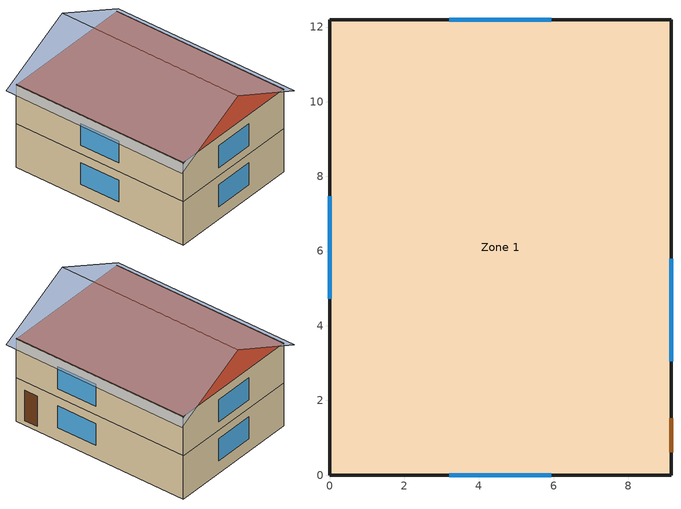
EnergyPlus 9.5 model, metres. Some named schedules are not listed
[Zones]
Zone 1
 floor foundation (Exterior Slab UnIns): 0,12.19 9.14,12.19 9.14,0 0,0 z-0.3
 floor adiabatic (Interior Floor): 0,12.19 9.14,12.19 9.14,0 0,0 z2.74
 wall outside (Exterior Wall +1.625in EPS): 9.14,0 9.14,12.19 0,12.19 0,0 9.14,0 z-0.3:2.74; 9.14,12.19 0,12.19 0,0 9.14,0 9.14,12.19 z2.74:5.49
 window (WINDOW_U-0.4 g=0.4): 9.14,3.05 9.14,5.79 / 5.94,12.19 3.2,12.19 / 0,7.47 0,4.72 / 3.2,0 5.94,0 z0.61:2.13; 9.14,3.05 9.14,5.79 / 5.94,12.19 3.2,12.19 / 0,7.47 0,4.72 / 3.2,0 5.94,0 z3.35:4.88
 door (Ext_Door1): 9.14,0.61 9.14,1.52 z0:2.13
 roof outside (Exterior Roof R-49): 0,0 9.14,0 9.14,12.19 0,12.19 z5.49
shading: 4.57,-0.3,7.77 9.69,-0.3,5.21 9.69,12.5,5.21 4.57,12.5,7.77; 4.57,12.5,7.77 -0.55,12.5,5.21 -0.55,-0.3,5.21 4.57,-0.3,7.77
[BUILDING]
p2_M_20W-50S_ElPasoTX_DOE Envelope_SchNV- Shd: North Axis=0; Terrain=City; Loads Convergence Tolerance Value=0.04; Temperature Convergence Tolerance Value=0.4; Solar Distribution=FullInteriorAndExterior; Maximum Number of Warmup Days=25; Minimum Number of Warmup Days=6
[SizingPeriod:DesignDay] Day of Month=21; DryBulb Temperature Range Modifier Type=DefaultMultipliers; Humidity Condition Type=Wetbulb; Barometric Pressure=87865; Rain Indicator=No; Snow Indicator=No; Daylight Saving Time Indicator=No
Name | Month | Day Type | Maximum DryBulb Temperature | Daily DryBulb Temperature Range | Wetbulb or DewPoint at Maximum DryBulb | Wind Speed | Wind Direction | Solar Model Indicator | Sky Clearness | ASHRAE Clear Sky Optical Depth for Beam Irradiance taub | ASHRAE Clear Sky Optical Depth for Diffuse Irradiance taud
El Paso International Ap  Ut Ann Htg 99.6% Condns DB | 12 | WinterDesignDay | -4.5 | 0 | -4.5 | 2.3 | 20 | ASHRAEClearSky | 0
El Paso International Ap  Ut Ann Htg 99% Condns DB | 12 | WinterDesignDay | -2.5 | 0 | -2.5 | 2.3 | 20 | ASHRAEClearSky | 0
El Paso International Ap  Ut Ann Clg .4% Condns DB=>MWB | 6 | SummerDesignDay | 38.1 | 14.4 | 18 | 4 | 280 | ASHRAETau |  | 0.304 | 2.366
El Paso International Ap  Ut Ann Clg 1% Condns DB=>MWB | 6 | SummerDesignDay | 36.9 | 14.4 | 17.8 | 4 | 280 | ASHRAETau |  | 0.304 | 2.366
[MATERIAL] Thermal Absorptance=0.9; Solar Absorptance=0.7; Visible Absorptance=0.7
Name | Roughness | Thickness | Conductivity | Density | Specific Heat
G05 25mm wood | MediumSmooth | 0.0254 | 0.15 | 608 | 1630
G01a 19mm gypsum board | MediumSmooth | 0.019 | 0.16 | 800 | 1090
M15 200mm heavyweight concrete | MediumRough | 0.2032 | 1.95 | 2240 | 900
F11 Wood siding | MediumSmooth | 0.0127 | 0.09 | 592 | 1170
R-11 3.5in Wood Stud | VeryRough | 0.0889 | 0.0542625 | 19 | 960
Plywood (Douglas Fir) - 12.7mm | Smooth | 0.0127 | 0.12 | 540 | 1210
EPS 1.625in | MediumSmooth | 0.041275 | 0.02884 | 29 | 1210
EPS 2in | MediumSmooth | 0.0508 | 0.02884 | 29 | 1210
FG Attic R-49 | MediumRough | 0.3556 | 0.0411979 | 64 | 960
[MATERIAL:AIRGAP]
F05 Ceiling air space resistance: Thermal Resistance=0.18
[WINDOWMATERIAL:SIMPLEGLAZINGSYSTEM]
U-0.4 g=0.4: UFactor=2.27131; Solar Heat Gain Coefficient=0.4
[CONSTRUCTION]
Ext_Door1: G05 25mm wood
Interior Floor: Plywood (Douglas Fir) - 12.7mm, F05 Ceiling air space resistance, G01a 19mm gypsum board
Exterior Slab UnIns: M15 200mm heavyweight concrete
Exterior Wall +1.625in EPS: F11 Wood siding, EPS 1.625in, Plywood (Douglas Fir) - 12.7mm, R-11 3.5in Wood Stud, G01a 19mm gypsum board
Exterior Roof R-49: FG Attic R-49, Plywood (Douglas Fir) - 12.7mm, G01a 19mm gypsum board
WINDOW_U-0.4 g=0.4: U-0.4 g=0.4
[Zone]
Zone 1: Multiplier=1; Volume=482.066; Floor Area=197.698; Part of Total Floor Area=Yes
[FOUNDATION:KIVA]
Slab Details: Interior Horizontal Insulation Depth=0; Exterior Horizontal Insulation Width=0; Exterior Vertical Insulation Material=EPS 2in; Exterior Vertical Insulation Depth=0.0003048; Wall Height Above Grade=0.2; Wall Depth Below Slab=0; Footing Depth=0.4
[SURFACEPROPERTY:EXPOSEDFOUNDATIONPERIMETER]
Slab: Exposed Perimeter Calculation Method=TotalExposedPerimeter; Total Exposed Perimeter=36.576; Exposed Perimeter Fraction=1; Surface Segment 1 Exposed=Yes
[EXTERIOR:LIGHTS]
PhiusExtLight: Schedule=Always_On; Design Level=1; Control Option=AstronomicalClock; EndUse Subcategory=General
[GENERATOR:PVWATTS]
PV Array: PVWatts Version=5; DC System Capacity=3000; Module Type=Standard; Array Type=FixedOpenRack; System Losses=0.14; Array Geometry Type=TiltAzimuth; Tilt Angle=46.5; Azimuth Angle=180; Ground Coverage Ratio=0.4
[ELECTRICLOADCENTER:INVERTER:PVWATTS]
PV Inverter: DC to AC Size Ratio=1.1; Inverter Efficiency=0.96
[ELECTRICLOADCENTER:GENERATORS]
PV: Generator 1=PV Array; Generator 1 Rated Electric Power Output=3000; Generator 1 Availability Schedule=Always_On
[ELECTRICLOADCENTER:STORAGE:SIMPLE]
Simple Battery: Availability Schedule=Always_On; Radiative Fraction for Zone Heat Gains=0.9; Nominal Energetic Efficiency for Charging=0.9; Nominal Discharging Energetic Efficiency=0.9; Maximum Storage Capacity=10800000; Initial State of Charge=10800000
[ELECTRICLOADCENTER:TRANSFORMER]
Transformer: Availability Schedule=Always_On; Transformer Usage=LoadCenterPowerConditioning; Radiative Fraction=0; Phase=3; Conductor Material=Aluminum; Full Load Temperature Rise=150; Fraction of Eddy Current Losses=0.1; Performance Input Method=RatedLosses; Nameplate Efficiency=0.98; Per Unit Load for Nameplate Efficiency=0.35; Reference Temperature for Nameplate Efficiency=75; Consider Transformer Loss for Utility Cost=Yes
[ELECTRICLOADCENTER:DISTRIBUTION]
ELC: Generator List=PV; Generator Operation Scheme Type=Baseload; Generator Demand Limit Scheme Purchased Electric Demand Limit=0; Electrical Buss Type=AlternatingCurrentWithStorage; Inverter=PV Inverter; Electrical Storage Object=Simple Battery; Storage Operation Scheme=FacilityDemandLeveling; Storage Control Track Meter=ElectricityNet:Facility; Storage Converter Object=Converter; Maximum Storage State of Charge Fraction=1; Minimum Storage State of Charge Fraction=0.2; Storage Control Utility Demand Target=3500; Storage Control Utility Demand Target Fraction Schedule=OutageCooling
[ELECTRICLOADCENTER:STORAGE:CONVERTER]
Converter: Availability Schedule=Always_On; Power Conversion Efficiency Method=SimpleFixed; Simple Fixed Efficiency=0.95
